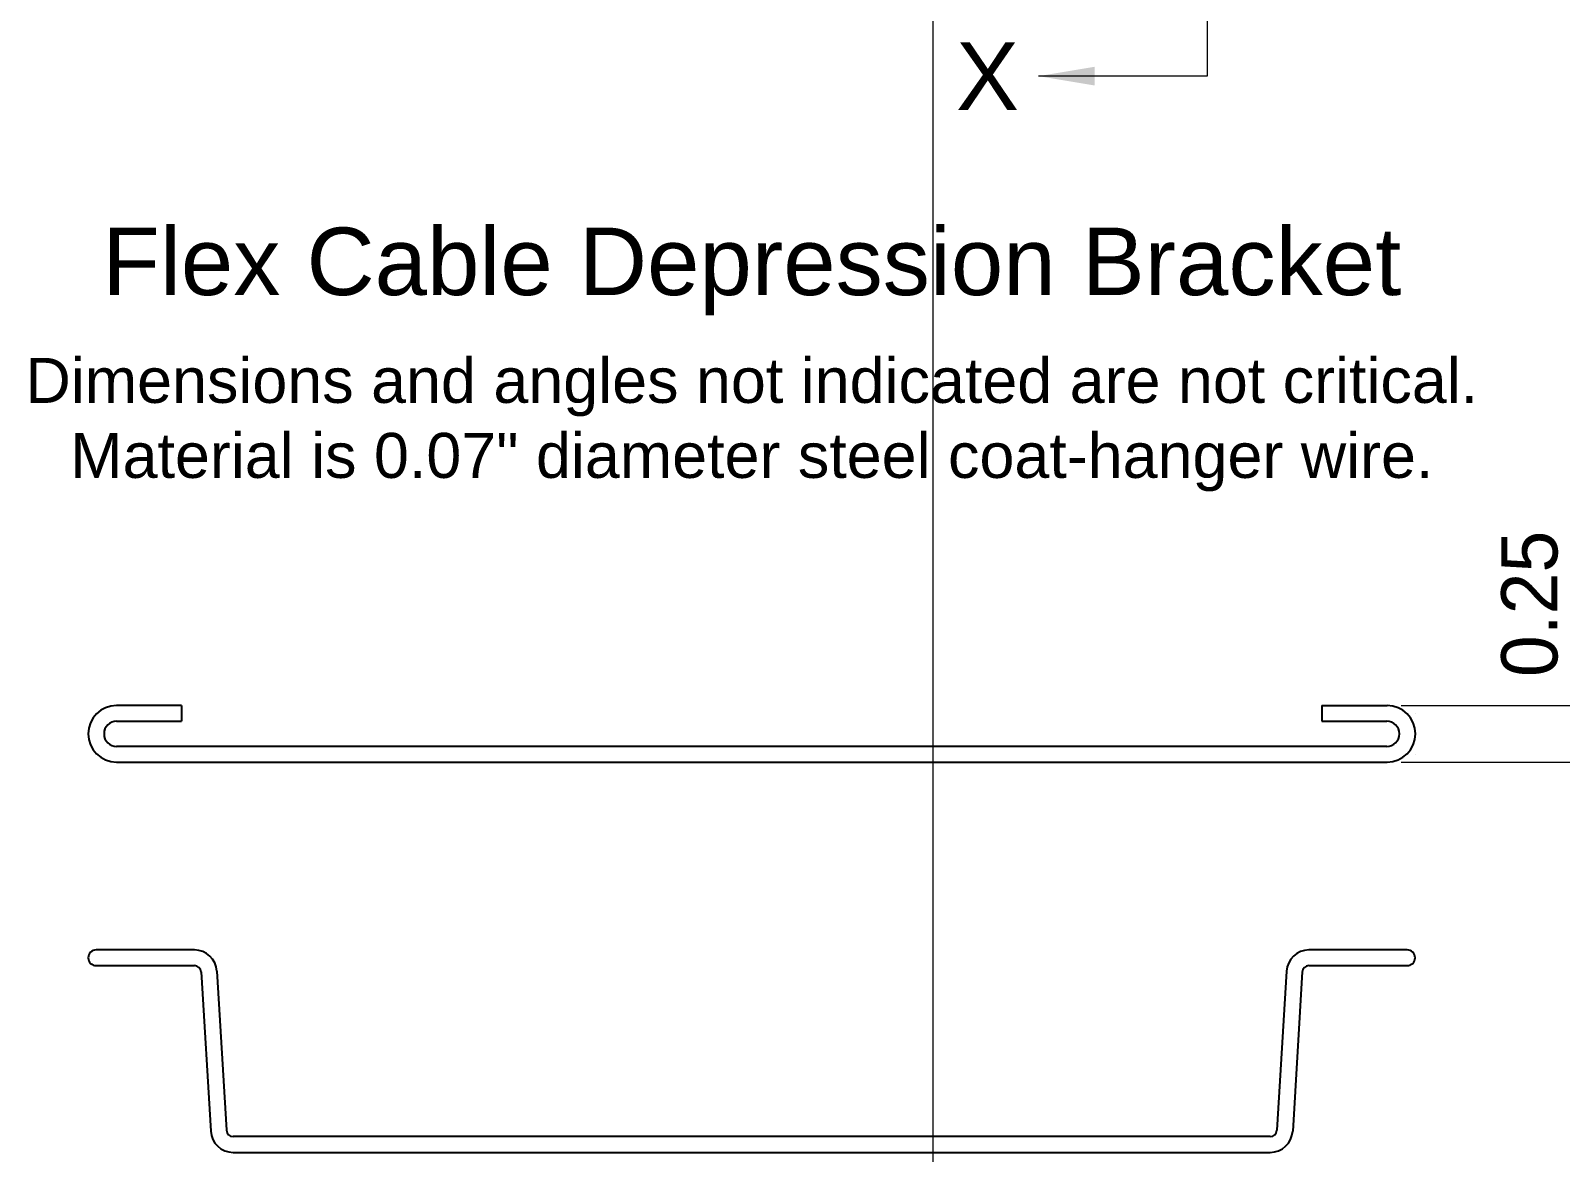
# Model space of a CAD drawing. Header units: inches. Extents: x -1.8 to 19, y -6.6 to 16.3.
# Drawn here: x 4.61 to 11.42, y -5.73 to -0.75 of the extents above; entities that cross this region are included whole.
import ezdxf

# ---------------------------------------------------------------- set-up
doc = ezdxf.new("R2010")
doc.units = ezdxf.units.IN
doc.header["$MEASUREMENT"] = 0
doc.linetypes.add('PHANTOMX2', pattern=[127, 63.5, -12.7, 12.7, -12.7, 12.7, -12.7])
for name, color, linetype, lineweight, true_color in [('dimensions', 150, 'Continuous', 18, 0x0080ff), ('hidden ... construction', 2, 'Continuous', 0, 0xffff00), ('orthographic', 7, 'Continuous', 25, 0xffffff)]:
    doc.layers.add(name, color=color, linetype=linetype, lineweight=lineweight, true_color=true_color)
doc.styles.add('textstyle16', font='')
doc.styles.add('textstyle25', font='txt')
doc.styles.add('textstyle26', font='')
doc.styles.add('textstyle27', font='')
doc.styles.get('textstyle16').set_extended_font_data('Arial')
doc.styles.get('textstyle26').set_extended_font_data('Arial')
doc.styles.get('textstyle27').set_extended_font_data('Arial')

msp = doc.modelspace()

# ---------------------------------------------------------------- linework, layer by layer
at = {"layer": 'dimensions', "linetype": 'PHANTOMX2'}
msp.add_line((9.845, 9.0174), (9.845, -0.9508), dxfattribs=at)
at = {"layer": 'dimensions'}
for p, q in [((9.845, -0.9508), (9.095, -0.9508)), ((10.7078, -3.748), (11.5924, -3.748)), ((10.7078, -4), (11.5924, -4))]:
    msp.add_line(p, q, dxfattribs=at)
msp.add_solid([(9.095, -0.9508), (9.345, -0.9092), (9.345, -0.9924)], dxfattribs=at)
at = {"layer": 'hidden ... construction'}
msp.add_xline((14.6, 10), (-0.7071068, -0.7071068), dxfattribs=at)
msp.add_ray((8.625, 10), (0, -1), dxfattribs=at)
at = {"layer": 'orthographic'}
for p, q in [((5.285, -3.748), (4.996, -3.748)), ((5.285, -3.748), (5.285, -3.818)), ((10.355, -3.748), (10.355, -3.818)), ((10.355, -3.748), (10.6453, -3.748)), ((10.7713, -3.783), (10.7713, -3.783)), ((4.996, -3.818), (5.285, -3.818)), ((10.355, -3.818), (10.644, -3.818)), ((10.644, -3.93), (4.996, -3.93)), ((4.996, -4), (10.6453, -4)), ((10.7713, -3.965), (10.7713, -3.965)), ((4.87, -4.8695), (4.87, -4.8695)), ((5.3418, -4.8345), (4.905, -4.8345)), ((10.735, -4.8345), (10.2982, -4.8345)), ((10.7713, -4.8695), (10.7713, -4.8695)), ((4.905, -4.9045), (5.3418, -4.9045)), ((5.3717, -4.9326), (5.4143, -5.6405)), ((5.4416, -4.9284), (5.4842, -5.6363)), ((10.1984, -4.9284), (10.1558, -5.6363)), ((10.2683, -4.9326), (10.2257, -5.6405)), ((10.2982, -4.9045), (10.735, -4.9045)), ((10.1259, -5.6645), (5.5141, -5.6645)), ((5.5141, -5.7345), (10.1259, -5.7345))]:
    msp.add_line(p, q, dxfattribs=at)
for centre, radius, start, end in [((4.996, -3.874), 0.126, 90, 270), ((10.6453, -3.874), 0.126, 270, 90), ((4.996, -3.874), 0.056, 90, 270), ((10.644, -3.874), 0.056, 270, 90), ((4.905, -4.8695), 0.035, 90.00939, 269.99061), ((5.3418, -4.9345), 0.1, 3.473, 90), ((5.4359, -4.8345), 0, 0, 0), ((10.2982, -4.9345), 0.1, 90, 176.527), ((10.735, -4.8695), 0.035, 270, 90), ((5.3418, -4.9345), 0.03, 3.473, 90), ((10.2982, -4.9345), 0.03, 90, 176.527), ((5.5141, -5.6345), 0.1, 183.473, 270), ((5.5141, -5.6345), 0.03, 183.473, 270), ((10.1259, -5.6345), 0.03, 270, 356.527), ((10.1259, -5.6345), 0.1, 270, 356.527)]:
    msp.add_arc(centre, radius, start, end, dxfattribs=at)

# ---------------------------------------------------------------- texts
at = {"layer": 'dimensions', "insert": (8.8688, -0.9508), "char_height": 0.3, "attachment_point": 5, "style": 'textstyle16'}
msp.add_mtext('X', dxfattribs=at)
at = {"layer": 'dimensions', "insert": (11.2799, -3.2966), "char_height": 0.25, "attachment_point": 5, "rotation": 90, "style": 'textstyle25'}
msp.add_mtext('0.25', dxfattribs=at)
at = {"layer": 'orthographic', "attachment_point": 5}
for s, insert, char_height, style in [('Flex Cable Depression Bracket', (7.8207, -1.8192), 0.3, 'textstyle26'), ('Dimensions and angles not indicated are not critical.\\PMaterial is 0.07" diameter steel coat-hanger wire.', (7.8207, -2.5), 0.2, 'textstyle27')]:
    msp.add_mtext(s, dxfattribs=dict(at, insert=insert, char_height=char_height, style=style))

doc.saveas('drawing.dxf')
